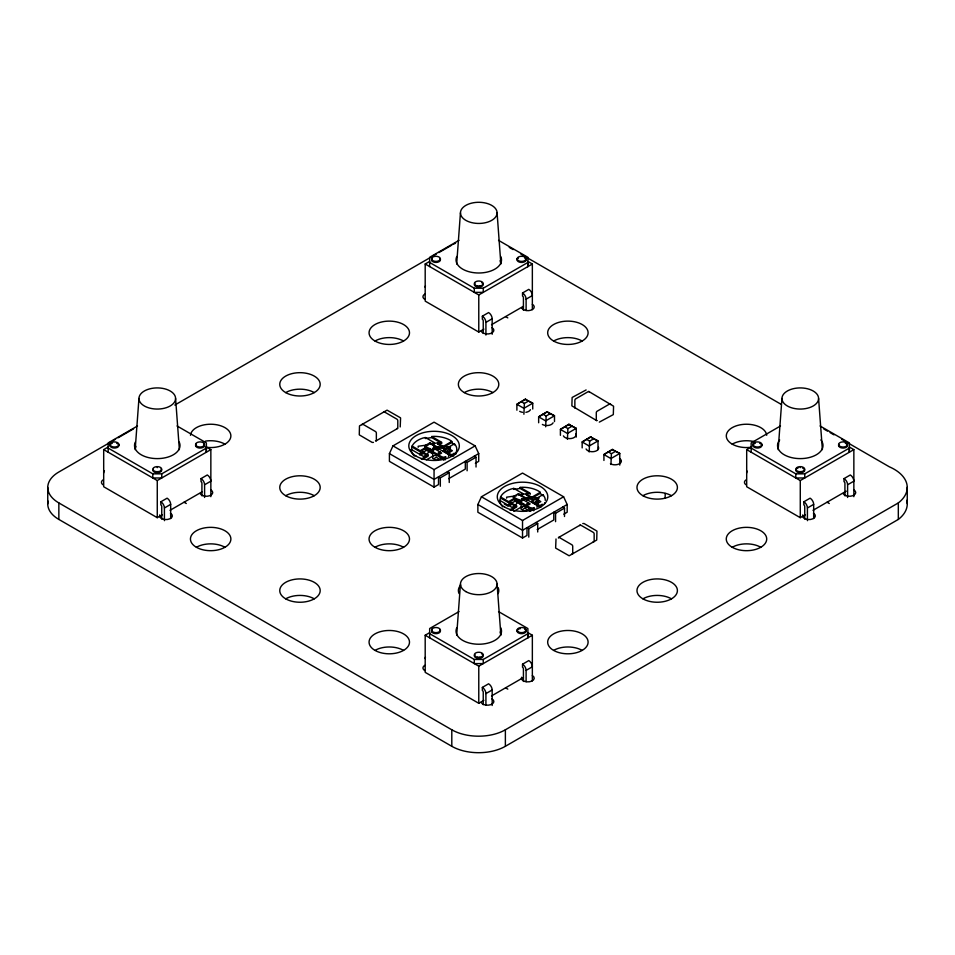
<?xml version="1.0" encoding="UTF-8"?>
<svg xmlns="http://www.w3.org/2000/svg" width="955" height="955" viewBox="0 0 955 955"><rect width="100%" height="100%" fill="white"/><g stroke="black" fill="none" stroke-linecap="round" stroke-linejoin="round"><path stroke-width="1.43" d="M206.208 452.3L206.387 447.036L210.852 449.614L210.852 496.672M527.709 266.684L527.888 261.419L532.353 263.998L532.353 309.647M527.709 637.916L527.888 632.652L532.353 635.23L532.353 680.879M849.21 452.3L849.389 447.036L853.854 449.614L853.854 496.672M135.168 449.614L138.953 398.486M456.669 263.998L460.453 212.87M456.669 635.23L460.453 584.102M778.17 449.614L781.954 398.486M532.735 409.026L532.735 403.213L528.449 401.1L524.379 403.452L523.901 414.255M554.497 421.597L554.497 415.771L550.211 413.658L546.141 416.022L545.663 426.813M576.259 437.068L576.247 428.329L571.973 426.228L567.903 428.58L567.425 439.372M598.021 449.626L598.009 440.9L593.724 438.787L589.653 441.138L589.175 451.942M619.783 465.097L619.771 453.458L615.486 451.345L611.415 453.709L610.937 464.5M110.195 445.126A4.417 2.555 0 0 0 116.999 446.558A4.417 2.555 0 0 0 116.999 442.368A4.417 2.555 0 0 0 110.195 443.8L110.195 446.152A4.417 2.555 0 0 0 117.155 447.513A4.417 2.555 0 0 0 116.677 443.287M110.195 443.8L110.195 446.152M135.419 448.516L135.92 446.319M204.382 445.126L204.382 443.8A4.465 2.579 0 0 0 197.518 442.356A4.465 2.579 0 0 0 197.518 446.57A4.465 2.579 0 0 0 204.382 445.126L204.382 446.164A4.465 2.579 0 0 1 198.365 447.871A4.465 2.579 0 0 1 196.205 444.206M204.382 446.164L204.382 443.8M431.696 259.509A4.417 2.555 0 0 0 438.5 260.942A4.417 2.555 0 0 0 438.5 256.752A4.417 2.555 0 0 0 431.696 258.184L431.696 260.536A4.417 2.555 0 0 0 437.665 262.231A4.417 2.555 0 0 0 439.801 258.602M431.696 258.184L431.696 260.536M432.114 444.851L434.203 443.645L434.203 442.607L425.333 437.486L422.695 438.118A22.729 13.119 0 0 0 412.106 446.092L411.33 450.521L411.33 449.483L419.245 454.055L422.814 451.99L428.174 455.093L428.174 456.12L422.432 459.439M431.696 630.742A4.417 2.555 0 0 0 438.5 632.174A4.417 2.555 0 0 0 438.5 627.984A4.417 2.555 0 0 0 431.696 629.417L431.696 631.768A4.417 2.555 0 0 0 437.665 633.463A4.417 2.555 0 0 0 439.801 629.834M431.696 629.417L431.696 631.768M525.883 259.509L525.883 258.172A4.465 2.579 0 0 0 519.019 256.728A4.465 2.579 0 0 0 519.019 260.954A4.465 2.579 0 0 0 525.883 259.509L525.883 260.548A4.465 2.579 0 0 1 519.341 262.112A4.465 2.579 0 0 1 518.422 258.053M525.883 260.548L525.883 258.172M520.582 495.74L522.672 494.535L522.672 493.508L513.802 488.387L511.164 489.02A22.729 13.119 0 0 0 500.563 496.982L499.787 501.411L499.787 500.384L507.714 504.956L511.283 502.891L516.643 505.983L516.643 507.01L510.901 510.328M544.481 503.774L544.708 502.808M525.883 630.742L525.883 629.417A4.465 2.579 0 0 0 519.019 627.972A4.465 2.579 0 0 0 519.019 632.186A4.465 2.579 0 0 0 525.883 630.742L525.883 631.78A4.465 2.579 0 0 1 519.341 633.344A4.465 2.579 0 0 1 518.422 629.285M525.883 631.78L525.883 629.417M753.197 445.126A4.417 2.555 0 0 0 760.001 446.558A4.417 2.555 0 0 0 760.001 442.368A4.417 2.555 0 0 0 753.197 443.8L753.197 446.152A4.417 2.555 0 0 0 760.156 447.513A4.417 2.555 0 0 0 759.679 443.287M753.197 443.8L753.197 446.152M847.383 445.126L847.383 443.8A4.465 2.579 0 0 0 840.519 442.356A4.465 2.579 0 0 0 840.519 446.57A4.465 2.579 0 0 0 847.383 445.126L847.383 446.164A4.465 2.579 0 0 1 841.916 447.979A4.465 2.579 0 0 1 838.765 444.827M847.383 446.164L847.383 443.8M449.244 482.49L449.244 472.689L440.315 477.846L438.524 476.82L438.524 484.543L434.059 487.122L389.413 461.349L389.413 453.613L392.983 445.878L434.059 422.158L475.136 445.878L478.718 453.613L478.718 461.349L475.363 463.282M537.713 531.983L537.713 523.579L528.784 528.736L526.993 527.709L526.993 535.445L522.528 538.023L477.87 512.238L477.87 504.503L481.451 496.767L522.528 473.059L563.605 496.767L567.175 504.503L567.175 512.238L563.832 514.172M430.502 448.623L426.766 455.069M518.971 499.513L515.223 505.971M556.013 538.99L555.631 548.075L569.144 555.786L596.732 540.041L596.947 531.087L584.066 523.531L582.789 523.531M400.205 426.945L400.587 417.872L387.073 410.149L359.486 425.894L359.271 434.859L372.14 442.404L373.429 442.404M525.727 399.166L516.882 404.275L523.901 408.322L532.735 403.213L525.226 399.238L516.882 404.275L516.894 410.208M546.224 412.453L538.644 416.846L545.651 420.892L554.497 415.771L546.988 411.796L538.644 416.846L538.656 422.767M569.24 424.283L560.406 429.404L567.413 433.451L576.247 428.329L568.738 424.354L560.406 429.404L560.406 435.325M591.002 436.853L582.156 441.962L589.175 446.009L598.009 440.9L590.5 436.924L582.156 441.962L582.168 447.895M612.764 449.411L603.918 454.532L610.925 458.579L619.771 453.458L612.262 449.483L603.918 454.532L603.93 460.453M137.496 425.978L108.154 442.917L108.154 452.193M458.997 240.362L429.655 257.301L429.655 266.576M110.386 442.237L58.852 471.997A37.89 21.87 0 0 0 58.852 502.927L58.852 519.425L451.799 746.297A37.89 21.87 0 0 0 505.374 746.297L898.321 519.425A44.658 25.785 0 0 0 906.808 500.313M112.953 440.756L115.531 439.264M118.11 437.772L133.569 428.855M174.801 405.051L429.893 257.766M433.761 255.534L436.328 254.054M438.906 252.562L451.799 245.125M162.374 514.733L157.265 517.682L103.689 486.74L103.689 449.614L108.154 447.036M483.875 329.117L478.777 332.065L425.19 301.123L425.19 263.998L429.655 261.419M108.154 448.074L152.8 473.847L161.741 473.847L206.387 448.074M429.655 262.458L474.301 288.231L483.242 288.231L527.888 262.458M103.689 449.614L157.265 480.556L210.852 449.614M425.19 263.998L478.777 294.94L532.353 263.998M161.741 519.054L161.741 506.437A1.265 0.728 60 0 0 160.846 504.897L160.846 501.793L167.089 498.188A5.05 2.913 60 0 1 170.67 504.371L170.67 518.47M201.923 495.848L201.923 483.242A1.265 0.728 60 0 0 201.028 481.69L201.028 478.598L207.283 474.981A5.05 2.913 60 0 1 210.852 481.177L204.597 484.782L204.597 497.471M483.242 333.438L483.242 320.82A1.265 0.728 60 0 0 482.347 319.28L482.347 316.177L488.59 312.572A5.05 2.913 60 0 1 492.171 318.755L492.171 334.262M523.424 310.232L523.424 297.614A1.265 0.728 60 0 0 522.528 296.074L522.528 292.982L528.784 289.365A5.05 2.913 60 0 1 532.353 295.561L526.11 299.166L526.11 310.435M164.415 520.666L164.415 507.988L170.67 504.371M485.916 335.05L485.916 322.372L492.171 318.755M170.026 510.316L201.923 491.897M491.527 324.7L523.424 306.28M376.091 440.864L397.531 428.485M412.106 447.119L420.14 451.763L425.715 448.54L424.653 445.866L430.001 442.774L439.002 447.967L438.118 449.519L439.002 447.967M424.653 446.892L427.864 445.042M412.106 446.092L420.14 450.736L425.715 447.513M431.075 444.421L434.203 442.607M426.348 449.089L431.708 452.181L432.758 451.572L445.257 458.794L445.257 459.821L432.758 452.61L431.708 453.207L426.348 450.115L427.398 448.48L431.791 451.023L437.151 447.931L437.151 446.892L435.229 446.833M432.758 445.388L433.642 444.875L433.642 445.901M426.348 450.115L427.398 448.48M431.72 437.569L431.72 436.542L434.059 436.363A22.729 13.119 0 0 1 450.139 440.207L451.787 441.449L451.787 442.487L443.335 447.37L437.975 444.278L437.975 443.239L440.649 441.699L440.649 442.726L431.72 437.569L425.333 438.524M429.726 448.468L419.902 454.138L419.902 455.165M437.975 444.278L439.754 443.239M424.653 445.866L431.791 449.984L437.151 446.892L450.39 446.809L450.39 447.847M421.286 459.069L428.174 455.093M437.975 443.239L443.335 446.331L451.787 441.449M426.551 459.773L433.916 455.511L437.486 455.511L443.741 459.128L443.741 460.155M456.024 453.912L451.405 455.726L443.478 451.154L443.478 450.115L454.389 443.812A19.506 11.257 0 0 1 456.239 451.906M443.478 451.154L445.901 449.745M443.478 450.115L451.405 454.699L456.024 452.885M392.983 445.878L434.059 469.597L475.136 445.878M478.718 453.613L434.059 479.398L389.413 453.613M448.731 478.658L465.312 469.084L465.312 461.349L467.102 462.375L476.032 457.218L476.032 467.019M500.563 498.021L508.609 502.652L514.184 499.441L513.11 496.755L518.47 493.663L527.47 498.856L526.575 500.408M500.563 496.982L508.609 501.626L514.184 498.403M519.544 495.311L522.672 493.508M514.817 499.978L520.177 503.07L521.215 502.473L533.726 509.684L533.726 510.722L521.215 503.5L520.177 504.109L514.817 501.017L515.867 499.381L520.26 501.912L525.62 498.82L525.62 497.794L523.698 497.734M521.215 496.278L522.11 495.764L522.11 496.803M520.188 488.471L520.188 487.432L522.528 487.253A22.729 13.119 0 0 1 538.596 491.097L540.255 492.35L540.255 493.377L531.792 498.259L526.444 495.168L526.444 494.141L529.118 492.589L529.118 493.616L520.188 488.471L513.802 489.414L513.802 488.387M518.195 499.358L508.37 505.028L508.37 506.066M513.11 496.755L520.26 500.886L525.62 497.794L538.847 497.698L538.847 498.737M526.575 499.381L527.47 498.856M509.755 509.958L516.643 505.983M526.444 494.141L531.792 497.233L540.255 492.35M513.79 511.379L522.385 506.413L525.954 506.413L532.21 510.018L529.822 511.391M531.935 501.005L539.873 505.589L542.297 504.192L542.297 505.231L539.873 506.627L531.935 502.044L531.935 501.005L542.858 494.714A19.506 11.257 0 0 1 545.257 500.384M481.451 496.767L522.528 520.487L563.605 496.767M567.175 504.503L522.528 530.288L477.87 504.503M537.199 529.548L553.781 519.974L553.781 512.238L555.571 513.277L564.5 508.12L564.5 516.512M558.687 537.45L580.115 525.083M458.997 611.594L429.655 628.533L429.655 637.809M780.498 425.978L751.155 442.917L751.155 452.193M483.875 700.349L478.777 703.298L425.19 672.356L425.19 635.23L429.655 632.652M805.375 514.733L800.278 517.682L746.691 486.74L746.691 449.614L751.155 447.036M429.655 633.69L474.301 659.463L483.242 659.463L527.888 633.69M751.155 448.074L795.802 473.847L804.743 473.847L849.389 448.074M425.19 635.23L478.777 666.172L532.353 635.23M746.691 449.614L800.278 480.556L853.854 449.614M483.242 704.671L483.242 692.053A1.265 0.728 60 0 0 482.347 690.513L482.347 687.409L488.59 683.804A5.05 2.913 60 0 1 492.171 689.988L492.171 705.494M523.424 681.464L523.424 668.858A1.265 0.728 60 0 0 522.528 667.306L522.528 664.214L528.784 660.597A5.05 2.913 60 0 1 532.353 666.793L526.11 670.398L526.11 681.679M804.743 519.054L804.743 506.437A1.265 0.728 60 0 0 803.847 504.897L803.847 501.793L810.091 498.188A5.05 2.913 60 0 1 813.672 504.371L813.672 518.47M844.924 495.848L844.924 483.242A1.265 0.728 60 0 0 844.029 481.69L844.029 478.598L850.284 474.981A5.05 2.913 60 0 1 853.854 481.177L847.61 484.782L847.61 497.471M485.916 704.874L485.916 693.605L492.171 689.988M807.417 520.666L807.417 507.988L813.672 504.371M491.527 695.932L523.424 677.513M813.027 510.316L846.202 491.157M58.852 502.927L451.799 729.787A37.89 21.87 0 0 0 505.374 729.787L898.321 502.927A44.658 25.785 0 0 0 889.392 466.84L848.159 443.025M428.019 444.899L418.195 446.248L418.195 447.286M516.488 495.788L506.651 497.149L506.651 498.176M429.464 444.015L441.759 442.356L441.759 443.395M517.92 494.905L530.228 493.258L530.228 494.284M479.911 286.023L477.631 286.023A4.417 2.555 0 0 1 475.148 282.095A4.417 2.555 0 0 1 482.394 282.095A4.417 2.555 0 0 1 479.911 286.023L479.911 287.049L477.631 287.049A4.417 2.555 0 0 1 474.945 283.313M158.411 471.639L156.131 471.639A4.417 2.555 0 0 1 153.648 467.711A4.417 2.555 0 0 1 160.894 467.711A4.417 2.555 0 0 1 158.411 471.639L158.411 472.665L156.131 472.665A4.417 2.555 0 0 1 153.445 468.929M801.412 471.639L799.132 471.639A4.417 2.555 0 0 1 796.649 467.711A4.417 2.555 0 0 1 803.895 467.711A4.417 2.555 0 0 1 801.412 471.639L801.412 472.665L799.132 472.665A4.417 2.555 0 0 1 795.885 470.54A4.417 2.555 0 0 1 798.058 467.998M479.911 657.255L477.631 657.255A4.417 2.555 0 0 1 475.148 653.327A4.417 2.555 0 0 1 482.394 653.327A4.417 2.555 0 0 1 479.911 657.255L479.911 658.293L477.631 658.293A4.417 2.555 0 0 1 474.945 654.545M433.677 447.561L449.936 448.922L449.936 449.948M522.146 498.462L538.393 499.811L538.393 500.838M453.744 456.048L450.617 455.702L438.118 448.48M541.175 506.83L539.086 506.592L523.424 497.555M586.119 389.95L572.129 397.471L571.866 405.875L596.553 420.534M599.322 422.122L613.313 414.601L613.576 406.197L588.889 391.538M498.546 240.362L527.888 257.301L527.888 266.576M820.047 425.978L849.389 442.917L849.389 452.193M509.242 247.357L513.11 249.589M520.845 254.054L524.701 256.286M527.279 257.778L781.142 404.335M823.676 428.89L827.531 431.123M830.11 432.615L833.978 434.847M841.713 439.312L845.581 441.544M505.565 316.594L507.797 317.884M827.066 502.211L829.298 503.5M525.226 399.238L528.449 401.1M546.988 411.796L550.211 413.658M568.738 424.354L571.973 426.228M590.5 436.924L593.724 438.787M612.262 449.483L615.486 451.345M521.155 401.589L524.379 403.452M542.918 414.16L546.141 416.022M564.668 426.718L567.903 428.58M586.43 439.276L589.653 441.138M608.192 451.846L611.415 453.709M562.71 507.081L564.5 508.12M474.253 456.192L476.032 457.218M520.188 487.432L529.118 492.589M431.72 436.542L440.649 441.699M433.857 446.021L437.151 447.931M521.49 498.796L528.628 502.927L528.628 503.954M433.021 447.907L440.16 452.025L440.16 453.064M425.715 448.54L427.398 449.519M504.312 504.025L507.714 505.983L507.714 504.956M535.922 522.552L537.713 523.579M447.453 471.663L449.244 472.689M177.045 425.978L206.387 442.917L206.387 452.193M498.546 611.594L527.888 628.533L527.888 637.809M184.064 502.211L186.297 503.5M505.565 687.827L507.797 689.116M540.255 493.377L542.858 495.74L542.858 494.714M451.787 442.487L454.389 444.851L454.389 443.812M500.122 260.703L500.623 262.9M500.122 631.935L500.623 634.132M818.59 398.486A18.312 10.577 0 0 1 791.11 407.642A18.312 10.577 0 0 1 791.11 389.33A18.312 10.577 0 0 1 818.59 398.486L822.374 449.614M497.089 212.87A18.312 10.577 0 0 1 469.609 222.026A18.312 10.577 0 0 1 469.609 203.713A18.312 10.577 0 0 1 497.089 212.87L500.874 263.998M497.089 584.102L500.874 635.23M175.589 398.486A18.312 10.577 0 0 1 148.109 407.642A18.312 10.577 0 0 1 148.109 389.33A18.312 10.577 0 0 1 175.589 398.486L179.373 449.614M521.024 499.692L521.203 509.469M432.555 448.79L432.734 458.579M907.25 487.181L907.25 503.679M898.321 502.927L898.321 519.425M838.609 444.457L838.609 445.496M804.743 473.847L804.743 477.978L795.802 477.978L795.802 473.847M800.278 466.625L800.278 467.652M800.278 480.556L800.278 517.682M799.132 471.639L799.132 472.665M761.887 444.457L761.887 445.496M665.169 493.437L665.169 497.806M555.571 513.277L555.571 521.669M539.873 505.589L539.873 506.627M538.095 502.784L538.095 501.757L536.913 507.236M534.227 508.573L534.227 507.547L528.855 509.111L528.855 510.149M531.792 497.233L531.792 498.259M528.784 528.736L528.784 537.14M525.954 506.413L525.954 507.439M522.528 520.487L522.528 538.023M522.385 506.413L522.385 507.439M521.215 502.473L521.215 503.5M520.26 500.886L520.26 501.912M520.177 503.07L520.177 504.109M518.47 493.663L518.47 494.702M517.109 258.841L517.109 259.879M517.109 630.073L517.109 631.112M515.867 499.381L515.867 500.408M511.283 502.891L511.283 503.918M508.609 501.626L508.609 502.652M505.374 729.787L505.374 746.297M483.242 288.231L483.242 292.361L474.301 292.361L474.301 288.231M483.242 659.463L483.242 663.594L474.301 663.594L474.301 659.463M478.777 294.94L478.777 332.065M478.777 666.172L478.777 703.298M477.631 286.023L477.631 287.049M477.631 657.255L477.631 658.293M467.102 462.375L467.102 470.779M453.828 453.303L453.828 454.329M451.799 729.787L451.799 746.297M451.405 454.699L451.405 455.726M449.626 451.894L449.626 450.856L448.456 456.347M445.758 457.684L445.758 456.645L440.386 458.221L440.386 459.26M443.335 446.331L443.335 447.37M440.386 258.841L440.386 259.879M440.315 477.846L440.315 486.238M440.386 630.073L440.386 631.112M434.059 469.597L434.059 487.122M432.758 451.572L432.758 452.61M431.791 449.984L431.791 451.023M431.708 452.181L431.708 453.207M430.001 442.774L430.001 443.8M422.814 451.99L422.814 453.028M420.14 450.736L420.14 451.763M195.608 444.457L195.608 445.496M161.741 473.847L161.741 477.978L152.8 477.978L152.8 473.847M157.265 466.625L157.265 467.652M157.265 480.556L157.265 517.682M156.131 471.639L156.131 472.665M118.886 444.457L118.886 445.496M47.75 487.456L47.75 503.954M597.185 420.475A1.265 0.728 -60 0 1 596.29 419.961L596.29 412.739A1.265 0.728 -60 0 1 597.185 411.187L609.684 403.977A1.265 0.728 -60 0 1 610.579 404.49M575.411 408.215A1.265 0.728 -60 0 1 574.862 407.582L574.862 400.36A1.265 0.728 -60 0 1 575.746 398.82L588.256 391.598A1.265 0.728 -60 0 1 589.139 391.98M414.375 456.048A22.729 13.119 0 0 1 412.106 452.885M411.677 451.775A22.729 13.119 0 0 1 411.33 449.483M593.258 541.64A1.265 0.728 60 0 0 594.153 541.127L594.153 533.905A1.265 0.728 60 0 0 593.258 532.365L580.747 525.143A1.265 0.728 60 0 0 579.864 525.656M571.818 554.019A1.265 0.728 60 0 0 572.714 553.494L572.714 546.284A1.265 0.728 60 0 0 571.818 544.732L559.32 537.51A1.265 0.728 60 0 0 558.424 538.035M396.898 428.425A1.265 0.728 60 0 0 397.793 427.912L397.793 420.689A1.265 0.728 60 0 0 396.898 419.15L384.399 411.927A1.265 0.728 60 0 0 383.564 412.083M375.458 440.804A1.265 0.728 60 0 0 376.354 440.279L376.354 433.069A1.265 0.728 60 0 0 375.458 431.517L362.96 424.295A1.265 0.728 60 0 0 362.064 424.82M502.843 506.938A22.729 13.119 0 0 1 499.883 501.518M500.73 256.477A22.729 13.119 0 0 1 478.777 272.999A22.729 13.119 0 0 1 456.812 256.477M431.696 259.211A4.417 2.555 0 0 1 432.138 258.602M481.893 282.787A4.417 2.555 0 0 1 479.911 287.049M524.737 258.053A4.465 2.579 0 0 1 525.441 258.59M482.347 316.177A5.05 2.913 60 0 1 485.916 322.372M522.528 292.982A5.05 2.913 60 0 1 526.11 299.166M425.19 287.312A5.05 2.913 60 0 1 425.464 285.891M500.73 627.71A22.729 13.119 0 0 1 478.777 644.231A22.729 13.119 0 0 1 456.812 627.71M431.696 630.455A4.417 2.555 0 0 1 432.138 629.834M481.893 654.02A4.417 2.555 0 0 1 479.911 658.293M519.341 628.879A4.465 2.579 0 0 1 520.415 628.617M524.737 629.285A4.465 2.579 0 0 1 525.441 629.823M482.347 687.409A5.05 2.913 60 0 1 485.916 693.605M522.528 664.214A5.05 2.913 60 0 1 526.11 670.398M425.19 658.544A5.05 2.913 60 0 1 425.464 657.124M820.87 439.945A22.729 13.119 0 0 1 800.278 458.615A22.729 13.119 0 0 1 779.674 439.945M753.197 444.827A4.417 2.555 0 0 1 753.638 444.218M754.343 443.693A4.417 2.555 0 0 1 755.262 443.287M802.487 467.998A4.417 2.555 0 0 1 804.659 470.54A4.417 2.555 0 0 1 801.412 472.665M845.306 443.263A4.465 2.579 0 0 1 846.237 443.669M846.942 444.206A4.465 2.579 0 0 1 847.383 444.827M803.847 501.793A5.05 2.913 60 0 1 807.417 507.988M844.029 478.598A5.05 2.913 60 0 1 847.61 484.782M746.691 472.928A5.05 2.913 60 0 1 747.168 471.137M179.23 442.093A22.729 13.119 0 0 1 157.265 458.615A22.729 13.119 0 0 1 135.312 442.093M110.195 444.827A4.417 2.555 0 0 1 112.26 443.287M161.097 468.929A4.417 2.555 0 0 1 158.411 472.665M203.94 444.206A4.465 2.579 0 0 1 204.382 444.827M160.846 501.793A5.05 2.913 60 0 1 164.415 507.988M201.028 478.598A5.05 2.913 60 0 1 204.597 484.782M103.689 472.928A5.05 2.913 60 0 1 104.429 470.839M532.353 304.323A6.41 3.701 0 0 1 531.016 310.16A6.41 3.701 0 0 1 521.609 307.904M619.497 458.495A6.41 3.701 0 0 1 619.497 463.736A6.41 3.701 0 0 1 610.412 463.736M453.601 244.146A37.89 21.87 0 0 1 455.523 243.239M530.419 409.683A6.41 3.701 0 0 1 525.883 412.309M522.564 412.309A6.41 3.701 0 0 1 519.687 411.342M196.384 547.275A20.21 11.663 0 0 0 230.191 542.034A20.21 11.663 0 0 0 205.432 527.745A20.21 11.663 0 0 0 196.384 547.275A20.21 11.663 0 0 1 224.962 547.275M374.993 650.391A20.21 11.663 0 0 0 408.8 645.162A20.21 11.663 0 0 0 384.053 630.873A20.21 11.663 0 0 0 374.993 650.391A20.21 11.663 0 0 1 403.571 650.391M190.487 435.277A20.21 11.663 0 0 1 213.144 424.318A20.21 11.663 0 0 1 230.501 438.13A20.21 11.663 0 0 1 205.432 447.167M553.602 650.391A20.21 11.663 0 0 0 587.409 645.162A20.21 11.663 0 0 0 562.662 630.873A20.21 11.663 0 0 0 553.602 650.391A20.21 11.663 0 0 1 582.18 650.391M459.069 593.604A20.21 11.663 0 0 1 460.573 585.296M498.104 587.564A20.21 11.663 0 0 1 498.104 593.604M374.993 547.275A20.21 11.663 0 0 0 408.8 542.034A20.21 11.663 0 0 0 384.053 527.745A20.21 11.663 0 0 0 374.993 547.275A20.21 11.663 0 0 1 403.571 547.275M285.688 495.705A20.21 11.663 0 0 0 319.495 490.476A20.21 11.663 0 0 0 294.749 476.187A20.21 11.663 0 0 0 285.688 495.705A20.21 11.663 0 0 1 314.267 495.705M285.688 598.833A20.21 11.663 0 0 0 319.495 593.604A20.21 11.663 0 0 0 294.749 579.315A20.21 11.663 0 0 0 285.688 598.833A20.21 11.663 0 0 1 314.267 598.833M285.688 392.589A20.21 11.663 0 0 0 319.495 387.36A20.21 11.663 0 0 0 294.749 373.071A20.21 11.663 0 0 0 285.688 392.589A20.21 11.663 0 0 1 314.267 392.589M642.906 598.833A20.21 11.663 0 0 0 676.713 593.604A20.21 11.663 0 0 0 651.967 579.315A20.21 11.663 0 0 0 642.906 598.833A20.21 11.663 0 0 1 671.484 598.833M374.993 341.031A20.21 11.663 0 0 0 408.8 335.802A20.21 11.663 0 0 0 384.053 321.513A20.21 11.663 0 0 0 374.993 341.031A20.21 11.663 0 0 1 403.571 341.031M732.21 547.275A20.21 11.663 0 0 0 766.017 542.034A20.21 11.663 0 0 0 741.271 527.745A20.21 11.663 0 0 0 732.21 547.275A20.21 11.663 0 0 1 760.789 547.275M642.906 495.705A20.21 11.663 0 0 0 676.713 490.476A20.21 11.663 0 0 0 651.967 476.187A20.21 11.663 0 0 0 642.906 495.705A20.21 11.663 0 0 1 671.484 495.705M464.297 392.589A20.21 11.663 0 0 0 498.104 387.36A20.21 11.663 0 0 0 473.358 373.071A20.21 11.663 0 0 0 464.297 392.589A20.21 11.663 0 0 1 492.876 392.589M553.602 341.031A20.21 11.663 0 0 0 587.409 335.802A20.21 11.663 0 0 0 562.662 321.513A20.21 11.663 0 0 0 553.602 341.031A20.21 11.663 0 0 1 582.18 341.031M751.728 447.167A20.21 11.663 0 0 1 726.671 438.13A20.21 11.663 0 0 1 744.029 424.318A20.21 11.663 0 0 1 766.686 435.277M553.1 422.779A6.41 3.701 0 0 1 546.332 425.512M545.245 425.405A6.41 3.701 0 0 1 542.368 424.438M575.781 433.964A6.41 3.701 0 0 1 571.245 438.5A6.41 3.701 0 0 1 563.39 435.874M598.463 447.059A6.41 3.701 0 0 1 593.926 451.596A6.41 3.701 0 0 1 586.072 448.969M424.82 299.357A6.41 3.701 0 0 1 424.82 294.116M491.968 327.649A6.41 3.701 0 0 1 490.631 333.474A6.41 3.701 0 0 1 481.225 331.218M813.469 513.265A6.41 3.701 0 0 1 810.592 519.46A6.41 3.701 0 0 1 802.725 514.924M746.321 484.973A6.41 3.701 0 0 1 746.321 479.732M853.854 489.951A6.41 3.701 0 0 1 852.517 495.776A6.41 3.701 0 0 1 843.11 493.52M210.84 489.951A6.41 3.701 0 0 1 209.515 495.776A6.41 3.701 0 0 1 200.108 493.52M103.319 484.973A6.41 3.701 0 0 1 103.319 479.732M170.468 513.265A6.41 3.701 0 0 1 167.591 519.46A6.41 3.701 0 0 1 159.724 514.924M491.968 698.881A6.41 3.701 0 0 1 490.631 704.706A6.41 3.701 0 0 1 481.225 702.45M424.82 670.589A6.41 3.701 0 0 1 424.82 665.349M532.353 675.567A6.41 3.701 0 0 1 529.476 681.763A6.41 3.701 0 0 1 521.609 677.226M58.852 519.425A37.89 21.87 0 0 1 48.072 501.1M205.432 441.126A20.21 11.663 0 0 1 224.962 444.147M732.21 444.147A20.21 11.663 0 0 1 754.546 441.699M423.507 453.386L420.833 454.926L423.507 456.478L426.193 454.926L423.507 453.386M439.921 452.013L438.142 453.04L439.921 454.079L441.711 453.04L439.921 452.013M449.698 449.16L447.012 450.712L449.698 452.252L452.372 450.712L449.698 449.16M436.328 457.302L433.642 458.854L436.328 460.394L439.002 458.854L436.328 457.302M511.976 504.276L509.302 505.828L511.976 507.368L514.661 505.828L511.976 504.276M528.39 502.903L526.599 503.942L528.39 504.968L530.18 503.942L528.39 502.903M538.154 500.05L535.48 501.602L538.154 503.154L540.84 501.602L538.154 500.05M524.784 508.191L522.11 509.743L524.784 511.295L527.47 509.743L524.784 508.191M416.201 456.192A25.26 14.588 0 0 0 458.46 449.65A25.26 14.588 0 0 0 427.518 431.791A25.26 14.588 0 0 0 416.201 456.192M504.67 507.081A25.26 14.588 0 0 0 546.929 500.551A25.26 14.588 0 0 0 515.987 482.681A25.26 14.588 0 0 0 504.67 507.081M465.825 591.587A18.312 10.577 0 0 0 496.457 586.848A18.312 10.577 0 0 0 474.026 573.895A18.312 10.577 0 0 0 465.825 591.587"/></g></svg>
